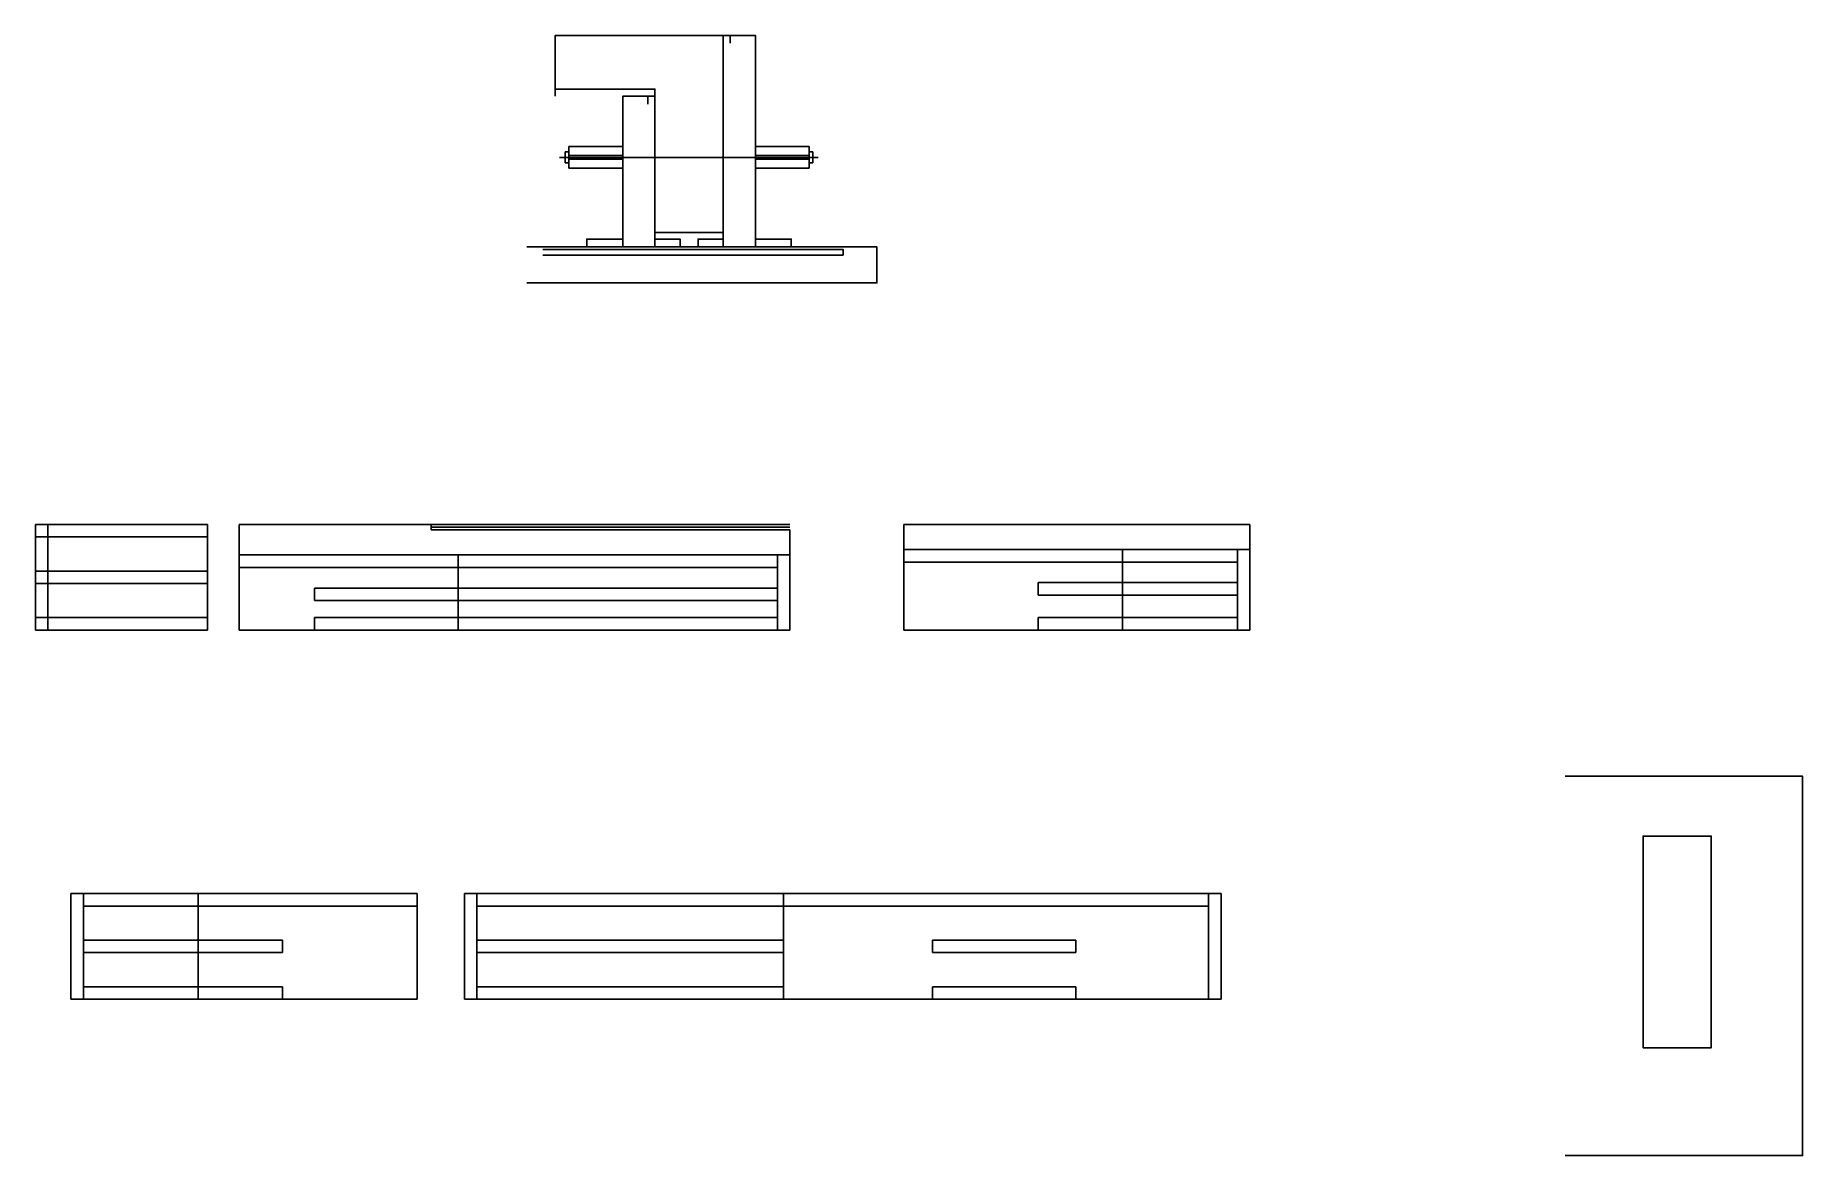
# Model space of a CAD drawing. Header units: metres. Extents: x 3530 to 4515, y 516 to 1141.
import ezdxf

# ---------------------------------------------------------------- set-up
doc = ezdxf.new("R2010")
doc.units = ezdxf.units.M
for name, color, linetype in [('barrote', 7, 'Continuous'), ('CONCRETO', 7, 'Continuous'), ('COTA', 7, 'Continuous'), ('Cotas', 7, 'Continuous'), ('Madeira', 7, 'Continuous'), ('Painéis', 7, 'Continuous'), ('SARR_2.2x7', 7, 'Continuous'), ('SARR_3.5x7', 7, 'Continuous'), ('SARR_EDITAR', 7, 'Continuous'), ('SCO-___-LAJ', 7, 'Continuous'), ('TENSOR', 7, 'Continuous')]:
    doc.layers.add(name, color=color, linetype=linetype)

msp = doc.modelspace()

# ---------------------------------------------------------------- linework, layer by layer
at = {"color": 7, "lineweight": 25}
for p, q in [((3825.08, 1075.67), (3825.08, 1069.67)), ((3825.08, 1075.67), (3827.08, 1075.67)), ((3827.08, 1078.67), (3827.08, 1066.67)), ((3827.08, 1078.67), (3857.08, 1078.67)), ((3961.08, 1078.67), (3931.08, 1078.67)), ((3961.08, 1078.67), (3961.08, 1066.67)), ((3961.08, 1075.67), (3963.08, 1075.67)), ((3963.08, 1075.67), (3963.08, 1069.67)), ((3827.08, 1069.67), (3825.08, 1069.67)), ((3857.08, 1073.67), (3827.08, 1073.67)), ((3857.08, 1071.67), (3827.08, 1071.67)), ((3827.08, 1066.67), (3857.08, 1066.67)), ((3931.08, 1073.67), (3961.08, 1073.67)), ((3931.08, 1071.67), (3961.08, 1071.67)), ((3961.08, 1066.67), (3931.08, 1066.67)), ((3961.08, 1069.67), (3963.08, 1069.67))]:
    msp.add_line(p, q, dxfattribs=at)
at = {"layer": 'barrote', "color": 7, "lineweight": 25}
msp.add_lwpolyline([(3803.62, 1002.7), (3998.81, 1002.7), (3998.81, 1022.7), (3803.62, 1022.7)], dxfattribs=at)
at = {"layer": 'CONCRETO', "color": 7, "lineweight": 25}
msp.add_lwpolyline([(3819.48, 1110.7), (3819.48, 1140.7), (3913.08, 1140.7), (3913.08, 1110.7), (3913.08, 1110.7), (3913.08, 1030.7), (3875.08, 1030.7), (3875.08, 1110.7)], dxfattribs=at)
at = {"layer": 'COTA', "color": 7, "lineweight": 25}
for p, q in [((3750.32, 868), (3643.32, 868)), ((3643.32, 851), (3643.32, 868)), ((4206.78, 868), (4013.78, 868)), ((4013.78, 854), (4013.78, 868)), ((4206.78, 854), (4206.78, 868)), ((3950.32, 851), (3950.32, 865))]:
    msp.add_line(p, q, dxfattribs=at)
at = {"layer": 'Cotas', "color": 7, "lineweight": 25}
msp.add_lwpolyline([(4382.61, 727.58), (4514.98, 727.58), (4514.98, 516.01), (4382.61, 516.01)], dxfattribs=at)
at = {"layer": 'Madeira', "color": 7, "lineweight": 25}
for points in [[(3917.08, 1136.3), (3917.08, 1140.7), (3931.08, 1140.7), (3931.08, 1136.3)], [(3917.08, 1140.7), (3931.08, 1140.7), (3931.08, 1022.7), (3917.08, 1022.7)], [(3871.08, 1102.3), (3871.08, 1106.7), (3857.08, 1106.7), (3857.08, 1102.3)], [(3871.08, 1106.7), (3857.08, 1106.7), (3857.08, 1022.7), (3871.08, 1022.7)], [(3837.08, 1022.7), (3837.08, 1027.1), (3857.08, 1027.1), (3857.08, 1022.7)], [(3875.08, 1022.7), (3875.08, 1027.1), (3889.08, 1027.1), (3889.08, 1022.7)], [(3913.08, 1022.7), (3913.08, 1027.1), (3899.08, 1027.1), (3899.08, 1022.7)], [(3951.08, 1022.7), (3951.08, 1027.1), (3931.08, 1027.1), (3931.08, 1022.7)]]:
    msp.add_lwpolyline(points, dxfattribs=at)
at = {"layer": 'Painéis', "color": 7, "lineweight": 25}
for p, q in [((3529.6, 868), (3625.6, 868)), ((3529.6, 809), (3529.6, 868)), ((3625.6, 809), (3625.6, 868)), ((3950.32, 851), (3643.32, 851)), ((3643.32, 809), (3643.32, 851)), ((3765.32, 809), (3765.32, 851)), ((3950.32, 809), (3950.32, 851)), ((4206.78, 854), (4013.78, 854)), ((4013.78, 809), (4013.78, 854)), ((4135.78, 809), (4135.78, 854)), ((4206.78, 809), (4206.78, 854)), ((3529.6, 809), (3625.6, 809)), ((3950.32, 809), (3643.32, 809)), ((4206.78, 809), (4013.78, 809)), ((4463.99, 694.18), (4426.04, 694.18)), ((4426.05, 576.18), (4426.04, 694.18)), ((4463.99, 694.18), (4463.99, 576.18)), ((3549.42, 662.2), (3742.42, 662.2)), ((3549.42, 603.2), (3549.42, 662.2)), ((3620.42, 603.2), (3620.42, 662.2)), ((3742.42, 603.2), (3742.42, 662.2)), ((3768.79, 662.2), (4190.79, 662.2)), ((3768.79, 603.2), (3768.79, 662.2)), ((3946.79, 603.2), (3946.79, 662.2)), ((4190.79, 603.2), (4190.79, 662.2)), ((3549.42, 603.2), (3742.42, 603.2)), ((3768.79, 603.2), (4190.79, 603.2)), ((4463.99, 576.18), (4426.05, 576.18))]:
    msp.add_line(p, q, dxfattribs=at)
for points in [[(3917.08, 1140.7), (3913.08, 1140.7), (3913.08, 1022.7), (3917.08, 1022.7)], [(3875.08, 1106.7), (3875.08, 1110.7), (3819.48, 1110.7), (3819.48, 1106.7)], [(3871.08, 1106.7), (3875.08, 1106.7), (3875.08, 1022.7), (3871.08, 1022.7)], [(3913.08, 1027.1), (3913.08, 1030.7), (3875.08, 1030.7), (3875.08, 1027.1)], [(3950.32, 868), (3750.32, 868), (3750.32, 865), (3950.32, 865)]]:
    msp.add_lwpolyline(points, dxfattribs=at)
at = {"layer": 'SARR_2.2x7', "color": 7, "lineweight": 25}
for p, q in [((3536.6, 809), (3536.6, 868)), ((3529.6, 861), (3625.6, 861)), ((3943.32, 809), (3943.32, 851)), ((4199.78, 809), (4199.78, 854)), ((3529.6, 842), (3625.6, 842)), ((3643.32, 844), (3765.32, 844)), ((3943.32, 843.96), (3765.32, 843.96)), ((4013.78, 847), (4135.78, 847)), ((4199.78, 846.96), (4135.78, 846.96)), ((3529.6, 835), (3625.6, 835)), ((3685.32, 832.49), (3765.32, 832.49)), ((3685.32, 825.49), (3685.32, 832.49)), ((3943.32, 832.49), (3765.32, 832.49)), ((4135.78, 835.57), (4088.78, 835.57)), ((4088.78, 828.57), (4088.78, 835.57)), ((4135.78, 828.57), (4088.78, 828.57)), ((4199.78, 835.57), (4135.78, 835.57)), ((4199.78, 828.57), (4135.78, 828.57)), ((3685.32, 825.49), (3765.32, 825.49)), ((3943.32, 825.49), (3765.32, 825.49)), ((3529.6, 816), (3625.6, 816)), ((3685.32, 816), (3765.32, 816)), ((3685.32, 809), (3685.32, 816)), ((3943.32, 816), (3765.32, 816)), ((4135.78, 816), (4088.78, 816)), ((4088.78, 809), (4088.78, 816)), ((4199.78, 816), (4135.78, 816)), ((3556.42, 603.2), (3556.42, 662.2)), ((3775.79, 603.2), (3775.79, 662.2)), ((4183.79, 603.2), (4183.79, 662.2)), ((3556.42, 655.2), (3620.42, 655.2)), ((3742.42, 655.2), (3620.42, 655.2)), ((3775.79, 655.2), (3946.79, 655.2)), ((4183.79, 655.2), (3946.79, 655.2)), ((3556.42, 636.2), (3620.42, 636.2)), ((3620.42, 636.2), (3667.42, 636.2)), ((3667.42, 629.2), (3667.42, 636.2)), ((3775.79, 636.2), (3946.79, 636.2)), ((4029.79, 636.2), (4109.79, 636.2)), ((4029.79, 629.2), (4029.79, 636.2)), ((4109.79, 629.2), (4109.79, 636.2)), ((3556.42, 629.2), (3620.42, 629.2)), ((3620.42, 629.2), (3667.42, 629.2)), ((3775.79, 629.2), (3946.79, 629.2)), ((4029.79, 629.2), (4109.79, 629.2)), ((3556.42, 610.2), (3620.42, 610.2)), ((3620.42, 610.2), (3667.42, 610.2)), ((3667.42, 603.2), (3667.42, 610.2)), ((3775.79, 610.2), (3946.79, 610.2)), ((4029.79, 610.2), (4109.79, 610.2)), ((4029.79, 603.2), (4029.79, 610.2)), ((4109.79, 603.2), (4109.79, 610.2))]:
    msp.add_line(p, q, dxfattribs=at)
for points in [[(4440.03, 694.18), (4426.05, 694.18), (4426.05, 576.18), (4440.03, 576.18)], [(4450.01, 694.18), (4463.99, 694.18), (4463.99, 576.18), (4450.01, 576.18)]]:
    msp.add_lwpolyline(points, dxfattribs=at)
at = {"layer": 'SARR_3.5x7', "color": 7, "lineweight": 25}
for p, q in [((3529.6, 868), (3529.6, 809)), ((3765.32, 848.8), (3765.32, 809)), ((4092.28, 809), (4088.78, 809)), ((4191.78, 809), (4188.28, 809)), ((3620.42, 660), (3620.42, 603.2)), ((3946.79, 660), (3946.79, 603.2)), ((3564.42, 603.2), (3567.92, 603.2)), ((3783.79, 603.2), (3787.29, 603.2)), ((3943.29, 603.2), (3946.79, 603.2)), ((3946.79, 603.2), (3950.29, 603.2)), ((4026.29, 603.2), (4029.79, 603.2))]:
    msp.add_line(p, q, dxfattribs=at)
at = {"layer": 'SARR_EDITAR', "color": 7, "lineweight": 25}
msp.add_line((3750.32, 866.5), (3950.32, 866.5), dxfattribs=at)
at = {"layer": 'SCO-___-LAJ', "color": 7, "lineweight": 25}
msp.add_lwpolyline([(3812.63, 1021.37), (3979.93, 1021.37), (3979.93, 1018.17), (3812.63, 1018.17)], dxfattribs=at)
at = {"layer": 'TENSOR', "color": 7, "lineweight": 25}
msp.add_line((3966.08, 1072.67), (3821.78, 1072.67), dxfattribs=at)

doc.saveas('drawing.dxf')
